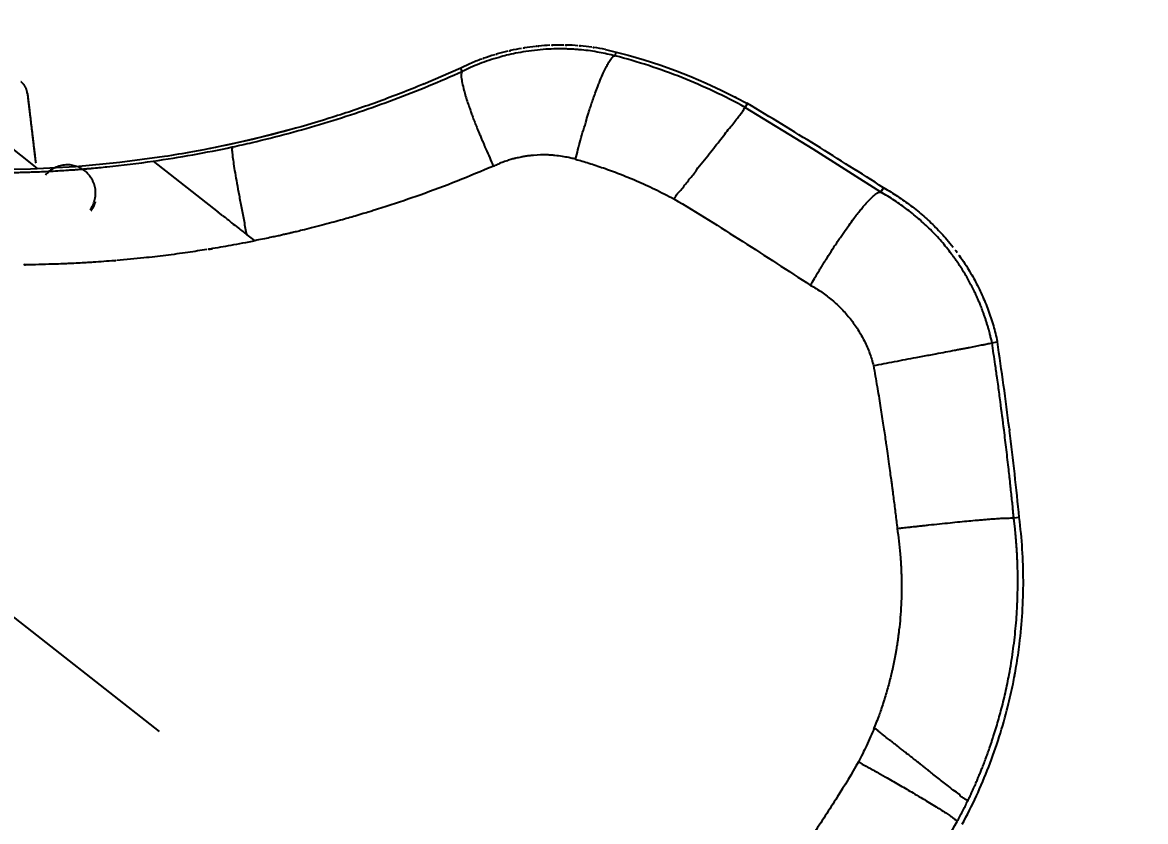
# Model space of a CAD drawing. Header units: millimetres. Extents: x 1145859089 to 1147511753, y -1047484727 to -1047247487.
# Drawn here: x 1146995309.9 to 1146995508.4, y -1047434308.5 to -1047434167.2 of the extents above; entities that cross this region are included whole.
import ezdxf
from ezdxf.xclip import XClip

# ---------------------------------------------------------------- set-up
doc = ezdxf.new("R2010")
doc.units = ezdxf.units.MM
doc.header["$LTSCALE"] = 100
doc.header["$MEASUREMENT"] = 0
doc.header["$XCLIPFRAME"] = 2
doc.linetypes.add('단지배치도$0$CENTER', pattern=[31, 30, -0.5, 0, -0.5])
doc.layers.get('0').update_dxf_attribs({"linetype": 'CONTINUOUS'})
for name, color, linetype in [('XREF', 135, 'CONTINUOUS'), ('단지배치도$0$S240910', 33, 'CONTINUOUS'), ('단지배치도$0$W240910', 135, 'CONTINUOUS')]:
    doc.layers.add(name, color=color, linetype=linetype)
doc.styles.add('단지배치도$0$WS1', font='romans.shx', dxfattribs={"width": 0.8, "bigfont": 'whgtxt.shx'})

# ---------------------------------------------------------------- blocks, each defined once
blk = doc.blocks.new('단지배치도$0$zw$9902')
at = {"layer": '단지배치도$0$W240910', "linetype": '단지배치도$0$CENTER', "ltscale": 50}
blk.add_line((65113.43, -62544.79), (65594.77, -62923.3), dxfattribs=at)
at = {"layer": '단지배치도$0$W240910', "linetype": 'ByBlock', "ltscale": 20}
for p, q in [((65572.64, -62823.21), (65235.53, -62558.11)), ((65673.68, -62802.7), (65677.71, -62803.7)), ((65675.39, -62803.82), (65675.56, -62803.13)), ((65649.73, -62805.22), (65648.1, -62805.98)), ((65677.71, -62803.7), (65680.52, -62804.53)), ((65680.52, -62804.53), (65683.3, -62805.43)), ((65683.3, -62805.43), (65686.05, -62806.42)), ((65648.1, -62805.98), (65641.44, -62808.86)), ((65648.37, -62806.56), (65648.1, -62805.98)), ((65648.37, -62806.56), (65648.37, -62806.56)), ((65686.05, -62806.42), (65688.78, -62807.49)), ((65688.78, -62807.49), (65691.47, -62808.63)), ((65691.47, -62808.63), (65694.12, -62809.86)), ((65694.12, -62809.86), (65696.74, -62811.16)), ((65696.74, -62811.16), (65698.76, -62812.23)), ((65698.36, -62812.93), (65698.76, -62812.23)), ((65698.36, -62812.93), (65698.37, -62812.94)), ((65698.36, -62812.93), (65698.36, -62812.93)), ((65698.37, -62812.94), (65698.38, -62812.95)), ((65698.38, -62812.95), (65698.39, -62812.96)), ((65698.39, -62812.96), (65698.41, -62812.97)), ((65698.41, -62812.97), (65698.44, -62812.99)), ((65698.45, -62812.98), (65698.44, -62813)), ((65710.39, -62820.31), (65698.45, -62812.98)), ((65670.32, -62815.1), (65670.32, -62815.09)), ((65618.97, -62816.6), (65611.3, -62818.58)), ((65611.3, -62818.58), (65603.55, -62820.25)), ((65722.34, -62827.91), (65710.39, -62820.31)), ((65579.98, -62823.43), (65572.06, -62823.86)), ((65573.37, -62823.79), (65572.64, -62823.21)), ((65587.87, -62822.68), (65579.98, -62823.43)), ((65595.73, -62821.62), (65587.87, -62822.68)), ((65593.75, -62822.43), (65593.74, -62822.42)), ((65593.75, -62822.43), (65605.2, -62831.43)), ((65572.06, -62823.86), (65564.12, -62823.98)), ((65722.34, -62827.91), (65722.8, -62827.13)), ((65685.76, -62829.11), (65685.79, -62829.08)), ((65722.34, -62827.91), (65722.33, -62827.91)), ((65606.04, -62832.09), (65605.2, -62831.43)), ((65610.31, -62835.45), (65611.68, -62836.53)), ((65611.71, -62836.52), (65611.68, -62836.53)), ((65742, -62854.55), (65742.94, -62854.37)), ((65745.06, -62869.74), (65745.08, -62869.89)), ((65745.08, -62869.89), (65745.1, -62870.04)), ((65746.82, -62885.46), (65745.86, -62885.57))]:
    blk.add_line(p, q, dxfattribs=at)
for centre, radius, start, end in [((65665.78, -62842.17), 40.28, 106.8598, 109.733), ((65665.68, -62841.85), 39.95, 106.2177, 106.8568), ((65665.67, -62841.8), 39.9, 103.3759, 106.2174), ((65665.7, -62841.91), 40.01, 102.7007, 103.3777), ((65665.71, -62841.97), 40.07, 99.8767, 102.7001), ((65665.72, -62842.01), 40.11, 99.0812, 99.877), ((65665.71, -62841.99), 40.09, 96.3215, 99.0815), ((65665.71, -62841.92), 40.02, 95.9203, 96.321), ((65665.7, -62841.88), 39.98, 95.447, 95.9202), ((65665.71, -62841.96), 40.06, 92.6591, 95.4463), ((65665.71, -62842), 40.1, 91.902, 92.6596), ((65665.71, -62841.98), 40.08, 89.1045, 91.9023), ((65665.71, -62841.92), 40.02, 88.409, 89.104), ((65665.72, -62841.8), 39.9, 85.5849, 88.4107), ((65665.71, -62841.85), 39.96, 84.9344, 85.5847), ((65665.68, -62842.18), 40.28, 82.0659, 84.9314), ((65665.64, -62842.47), 40.58, 81.5075, 82.0688), ((65665.68, -62842.25), 40.35, 78.5567, 81.5102), ((65665.74, -62842.08), 40.19, 110.2796, 113.4811), ((65665.88, -62842.46), 40.59, 109.73, 110.2859), ((65650.57, -62899.89), 99.23, 68.356, 75.5155), ((65650.56, -62900.01), 99.34, 61.2377, 68.3761), ((65651.24, -62899.4), 99.28, 62.6518, 62.937), ((65651.56, -62898.79), 98.59, 61.3969, 61.5973), ((65234.47, -63588.38), 904.42, 58.2108, 59.11265), ((65564.92, -62621.45), 203.03, 282.1647, 283.1893), ((65565.44, -62623.82), 200.61, 278.1108, 282.1627), ((65234.47, -63588.38), 904.42, 57.32037, 58.21076), ((65564.66, -62619.81), 204.69, 275.8606, 278.1699), ((65704.58, -62860.04), 37.62, 60.8854, 61.0235), ((65702.94, -62862.89), 40.9, 36.4759, 38.1061), ((65702.98, -62862.85), 40.85, 34.9609, 36.4756), ((65584.13, -62804.11), 36.03, 274.4369, 275.1046), ((65705.94, -62862.2), 37.82, 11.9384, 12.0629), ((65140.71, -62945.31), 609.06, 7.12756, 8.58697), ((65140.71, -62945.31), 609.06, 5.63964, 7.09933), ((65656.32, -62896.7), 91.22, 349.4755, 350.5107), ((65657.61, -62896.94), 89.91, 348.5113, 349.4754)]:
    blk.add_arc(centre, radius, start, end, dxfattribs=at)
for points, start_tangent, end_tangent in [([(65661.65, -62802.79), (65659.61, -62803.05), (65657.79, -62803.37), (65656.21, -62803.72), (65654.86, -62804.08), (65653.08, -62804.63), (65651.41, -62805.23), (65649.84, -62805.88), (65648.37, -62806.56)], (-0.994544, -0.104317), (-0.898219, -0.439549)), ([(65675.39, -62803.82), (65672.57, -62803.21), (65669.45, -62802.77), (65668.54, -62802.7), (65668.07, -62802.66), (65667.49, -62802.63), (65666.8, -62802.6), (65665.39, -62802.59), (65663.67, -62802.63), (65661.65, -62802.79)], (-0.968123, 0.250475), (-0.994544, -0.104317)), ([(65670.32, -62815.1), (65670.41, -62814.81), (65670.62, -62814.12), (65670.87, -62813.34), (65671.15, -62812.49), (65671.49, -62811.5), (65671.87, -62810.41), (65672.3, -62809.25), (65672.46, -62808.86), (65672.6, -62808.48), (65672.75, -62808.12), (65673.29, -62806.86), (65673.75, -62805.91), (65674.16, -62805.14), (65674.65, -62804.39), (65675.39, -62803.82)], (0.292187, 0.956361), (0.997082, 0.076333)), ([(65611.25, -62819.13), (65617.6, -62817.53), (65623.9, -62815.73), (65630.14, -62813.72), (65636.3, -62811.53), (65642.38, -62809.14), (65648.37, -62806.56)], (0.973649, 0.228052), (0.9121, 0.409969)), ([(65648.37, -62806.56), (65648.21, -62806.91), (65648.2, -62807.59), (65648.35, -62808.59), (65648.67, -62809.91), (65648.96, -62810.95), (65649.32, -62812.09), (65649.69, -62813.14), (65649.94, -62813.87), (65650.24, -62814.66), (65650.57, -62815.52), (65650.93, -62816.45), (65651.34, -62817.48)], (-0.747069, -0.664746), (0.477807, -0.878465)), ([(65641.65, -62808.78), (65640.47, -62809.26), (65632.71, -62812.22), (65624.84, -62814.86), (65616.87, -62817.17), (65608.8, -62819.15), (65600.66, -62820.79), (65595.73, -62821.62)], (-0.924106, -0.382136), (-0.989759, -0.142746)), ([(65689.77, -62824.02), (65690.91, -62822.57), (65692.02, -62821.15), (65693.08, -62819.8), (65694.07, -62818.55), (65694.98, -62817.38), (65695.81, -62816.33), (65696.53, -62815.42), (65697.15, -62814.63), (65697.66, -62813.98), (65698.04, -62813.49), (65698.44, -62812.99)], (0.520858, 0.853643), (0.998682, -0.051323)), ([(65668.39, -62822.1), (65668.82, -62820.43), (65669.28, -62818.7), (65669.77, -62816.94), (65670.3, -62815.18), (65670.32, -62815.09)], (0.239876, 0.970803), (0.292262, 0.956338)), ([(65651.34, -62817.48), (65651.65, -62818.2), (65651.92, -62818.85), (65652.16, -62819.41), (65652.37, -62819.89), (65652.56, -62820.31), (65653.24, -62821.83), (65653.92, -62823.31)], (0.477807, -0.878465), (0.597846, -0.801611)), ([(65607.71, -62819.92), (65607.68, -62820.75), (65607.78, -62821.66), (65607.95, -62822.92), (65608.2, -62824.49), (65608.52, -62826.35), (65608.91, -62828.43), (65609.34, -62830.66)], (-0.285293, -0.95844), (0.19298, -0.981203)), ([(65668.39, -62822.1), (65667.96, -62821.99), (65667.2, -62821.81), (65666.11, -62821.61), (65664.7, -62821.43), (65664.04, -62821.37), (65663.39, -62821.34), (65660.98, -62821.41), (65660.14, -62821.49), (65659.41, -62821.6), (65658.79, -62821.71), (65658.27, -62821.82), (65657.86, -62821.91), (65657.33, -62822.05), (65656.94, -62822.16), (65656.5, -62822.29), (65656.05, -62822.44), (65655.62, -62822.59), (65654.75, -62822.94), (65653.92, -62823.31)], (-0.967903, 0.251325), (-0.909023, -0.416747)), ([(65568.18, -62824.46), (65569.22, -62824.44), (65570.28, -62824.41), (65571.37, -62824.38), (65572.48, -62824.34), (65573.62, -62824.3), (65575.17, -62824.23), (65576.89, -62824.13), (65578.29, -62824.05), (65579.27, -62823.98), (65580, -62823.93), (65580.48, -62823.89), (65581.02, -62823.85), (65581.63, -62823.8), (65582.24, -62823.75), (65582.85, -62823.69), (65585.56, -62823.43)], (0.999879, 0.015559), (0.994774, 0.102106)), ([(65653.92, -62823.31), (65647.48, -62825.96), (65640.93, -62828.42), (65635.09, -62830.4), (65633.59, -62830.88), (65632.82, -62831.12), (65631.99, -62831.38), (65630.86, -62831.72), (65629.43, -62832.15)], (-0.92364, -0.383262), (-0.96324, -0.268641)), ([(65668.39, -62822.1), (65670.74, -62822.79), (65673.32, -62823.64), (65676.14, -62824.67), (65679.16, -62825.91), (65682.38, -62827.38), (65685.76, -62829.11)], (0.966709, -0.255878), (0.880944, -0.47322)), ([(65685.79, -62829.08), (65687.16, -62827.34), (65688.5, -62825.64), (65689.77, -62824.02)], (0.48271, 0.87578), (0.520858, 0.853643)), ([(65722.88, -62827.18), (65725.29, -62828.64), (65727.67, -62830.31), (65729.93, -62832.15), (65732.04, -62834.15), (65734.01, -62836.29), (65735.12, -62837.65)], (0.873649, -0.486557), (0.617118, -0.786871)), ([(65685.79, -62829.08), (65697.93, -62836.64), (65709.94, -62844.4)], (0.856188, -0.516664), (0.838139, -0.545456)), ([(65711.84, -62841.15), (65712.09, -62840.74), (65712.35, -62840.32), (65712.85, -62839.51), (65713.8, -62838.02), (65714.31, -62837.23), (65714.82, -62836.47), (65715.32, -62835.73), (65715.8, -62835.03), (65716.73, -62833.73), (65717.58, -62832.57), (65718.16, -62831.81), (65718.72, -62831.12), (65719.24, -62830.48), (65719.96, -62829.67), (65720.6, -62829.01), (65721, -62828.64), (65721.35, -62828.34), (65721.66, -62828.12), (65722.33, -62827.91)], (0.518164, 0.855282), (0.969866, -0.243638)), ([(65735.06, -62839.14), (65733.29, -62836.9), (65731.36, -62834.8), (65729.29, -62832.84), (65727.08, -62831.03), (65724.76, -62829.39), (65722.33, -62827.91)], (-0.593734, 0.804661), (-0.873669, 0.48652)), ([(65609.34, -62830.66), (65609.82, -62833.06), (65610.31, -62835.45)], (0.19298, -0.981203), (0.423537, -0.905879)), ([(65606.03, -62832.08), (65607.6, -62833.32), (65608.78, -62834.24), (65609.57, -62834.87), (65610.31, -62835.45)], (0.836878, -0.547389), (0.785964, -0.618272)), ([(65629.43, -62832.15), (65628.21, -62832.5), (65626.84, -62832.89), (65625.3, -62833.31), (65623.61, -62833.76), (65621.73, -62834.24), (65620.04, -62834.66), (65619.02, -62834.91), (65618.22, -62835.1), (65617.63, -62835.24), (65617.26, -62835.32), (65616.61, -62835.47), (65616.24, -62835.56), (65615.38, -62835.75), (65614.38, -62835.96)], (-0.96324, -0.268641), (-0.95592, -0.293628)), ([(65611.68, -62836.53), (65611.23, -62836.62), (65610.03, -62836.85), (65607.94, -62837.25), (65604.22, -62837.9)], (-0.98145, -0.191718), (-0.985582, -0.169199)), ([(65614.38, -62835.96), (65613.05, -62836.25), (65611.71, -62836.52)], (-0.95592, -0.293628), (-0.940544, -0.339673)), ([(65595.96, -62839.1), (65592.08, -62839.55), (65587.33, -62840)], (-0.992845, -0.119408), (-0.996048, -0.088817)), ([(65603.22, -62838.07), (65599.88, -62838.57), (65595.96, -62839.1)], (-0.989234, -0.146345), (-0.992845, -0.119408)), ([(65604.22, -62837.9), (65603.56, -62838.01), (65603.22, -62838.06)], (-0.985582, -0.169199), (-0.995379, -0.096021)), ([(65742, -62854.55), (65741.89, -62854.04), (65741.71, -62853.31), (65741.56, -62852.69), (65741.42, -62852.18), (65741.25, -62851.6), (65741.07, -62851.01), (65740.89, -62850.43), (65740.68, -62849.82), (65740.48, -62849.27), (65740.3, -62848.76), (65740.12, -62848.31), (65739.96, -62847.91), (65739.82, -62847.55), (65739.56, -62846.94), (65739.39, -62846.57), (65739.23, -62846.22), (65738.89, -62845.49), (65738.41, -62844.54), (65737.39, -62842.67), (65736.27, -62840.87), (65735.06, -62839.14)], (-0.208231, 0.97808), (-0.593734, 0.804661)), ([(65571.16, -62840.76), (65570.7, -62840.76)], (-0.999992, -0.00402), (0.006682, -0.999978)), ([(65580.49, -62840.47), (65578.91, -62840.55), (65578.41, -62840.57), (65577.41, -62840.61), (65575.85, -62840.66), (65571.16, -62840.76)], (-0.998387, -0.056775), (-0.999992, -0.00402)), ([(65586.91, -62840.04), (65583.15, -62840.31), (65580.49, -62840.47)], (-0.997015, -0.077202), (-0.998387, -0.056775)), ([(65709.94, -62844.4), (65710.62, -62843.2), (65711.18, -62842.25), (65711.59, -62841.56), (65711.83, -62841.17), (65711.84, -62841.15)], (0.495789, 0.868443), (0.518164, 0.855282)), ([(65736.46, -62839.45), (65737.47, -62840.97), (65738.94, -62843.48), (65740.23, -62846.09), (65741.33, -62848.79), (65742.24, -62851.55), (65742.93, -62854.29)], (0.57302, -0.819541), (0.208984, -0.977919)), ([(65709.94, -62844.4), (65711.9, -62845.6), (65713.74, -62847.01), (65715.44, -62848.59), (65716.96, -62850.33), (65718.3, -62852.22), (65719.44, -62854.25), (65720.37, -62856.38), (65721.06, -62858.58)], (0.885943, -0.463795), (0.265212, -0.96419)), ([(65721.06, -62858.58), (65722.9, -62858.23), (65724.79, -62857.87), (65726.71, -62857.5), (65728.61, -62857.15), (65729.76, -62856.93), (65730.92, -62856.71), (65732.08, -62856.49), (65733.78, -62856.17), (65735.4, -62855.86), (65736.08, -62855.73), (65736.74, -62855.6), (65737.39, -62855.48), (65738.01, -62855.36), (65739.15, -62855.14), (65740.14, -62854.94), (65740.72, -62854.83), (65741.15, -62854.74), (65741.54, -62854.66), (65742, -62854.55)], (0.982848, 0.184415), (0.921288, 0.388882)), ([(65744.13, -62870.01), (65743.48, -62864.97), (65743.12, -62862.27), (65742.9, -62860.75), (65742.57, -62858.4), (65742, -62854.55)], (-0.123489, 0.992346), (-0.149633, 0.988742)), ([(65721.06, -62858.58), (65721.69, -62862.26), (65722.24, -62865.65), (65722.72, -62868.74), (65723.14, -62871.55), (65723.29, -62872.53), (65723.52, -62874.12), (65723.78, -62876), (65723.99, -62877.54), (65724.15, -62878.72), (65724.27, -62879.56), (65724.33, -62880.08), (65724.45, -62880.92), (65724.61, -62882.21), (65724.78, -62883.5), (65724.94, -62884.8), (65725.09, -62886.09), (65725.25, -62887.38)], (0.150274, -0.988644), (0.131263, -0.991348)), ([(65745.86, -62885.57), (65745.79, -62884.88), (65745.71, -62884), (65745.6, -62882.92), (65745.46, -62881.64), (65745.32, -62880.3), (65745.21, -62879.21), (65745.11, -62878.36), (65744.96, -62876.98), (65744.76, -62875.23), (65744.55, -62873.45), (65744.35, -62871.74), (65744.13, -62870.01)], (-0.097387, 0.995247), (-0.123489, 0.992346)), ([(65725.25, -62887.38), (65726.02, -62887.29), (65727.12, -62887.17), (65727.83, -62887.09), (65728.38, -62887.03), (65728.78, -62886.98), (65729.24, -62886.93), (65729.93, -62886.86), (65730.86, -62886.75), (65732.72, -62886.56), (65734.58, -62886.37), (65736.33, -62886.19), (65737.92, -62886.04), (65739.36, -62885.91), (65740.33, -62885.83), (65741.22, -62885.75), (65742.04, -62885.69), (65743.12, -62885.61), (65744.01, -62885.56), (65744.75, -62885.53), (65745.31, -62885.52), (65745.86, -62885.57)], (0.993156, 0.116798), (0.833355, -0.552738)), ([(65745.04, -62913.18), (65745.69, -62909.16), (65746.17, -62905.09), (65746.46, -62901.01), (65746.51, -62899.65), (65746.55, -62897.72), (65746.56, -62895.93), (65746.53, -62894.49), (65746.49, -62893.38), (65746.48, -62892.98), (65746.45, -62892.32), (65746.42, -62891.73), (65746.38, -62891.07), (65746.33, -62890.32), (65746.26, -62889.47), (65746.21, -62888.82), (65746.14, -62888.05), (65746.04, -62887.14), (65745.94, -62886.22), (65745.86, -62885.57)], (0.184888, 0.98276), (-0.126926, 0.991912)), ([(65746.3, -62911.74), (65746.86, -62907.82), (65747.37, -62902.24), (65747.54, -62896.64), (65747.35, -62891.04), (65746.82, -62885.46)], (0.164859, 0.986317), (-0.125935, 0.992039)), ([(65725.25, -62887.38), (65725.77, -62891.87), (65725.8, -62892.34), (65725.84, -62892.87), (65725.88, -62893.46), (65725.92, -62894.11), (65725.96, -62894.99), (65725.98, -62895.66), (65725.99, -62896.12), (65726, -62896.5), (65726, -62896.92), (65726, -62897.49), (65726, -62898.61), (65725.93, -62900.87), (65725.56, -62905.38), (65725.46, -62906.15), (65725.37, -62906.84), (65725.29, -62907.44), (65725.21, -62907.95), (65725.14, -62908.37), (65725.05, -62908.95), (65724.98, -62909.33), (65724.87, -62909.93), (65724.76, -62910.53), (65724.64, -62911.12), (65724.52, -62911.72), (65724.39, -62912.31), (65724.25, -62912.91), (65723.97, -62914.08), (65723.66, -62915.25), (65723.33, -62916.41), (65722.99, -62917.56), (65722.58, -62918.82), (65722.21, -62919.92), (65721.81, -62921), (65721.18, -62922.64)], (0.127366, -0.991856), (0.509406, 0.860526)), ([(65737.68, -62935.61), (65737.84, -62935.28), (65738.03, -62934.88), (65738.38, -62934.12), (65738.59, -62933.68), (65738.78, -62933.24), (65738.97, -62932.82), (65739.15, -62932.42), (65739.42, -62931.79), (65739.61, -62931.32), (65739.81, -62930.84), (65740.09, -62930.17), (65740.22, -62929.83), (65740.39, -62929.41), (65740.59, -62928.9), (65740.96, -62927.9), (65741.27, -62927.05), (65741.56, -62926.23), (65741.79, -62925.57), (65741.99, -62924.98), (65742.11, -62924.61), (65742.23, -62924.25), (65742.34, -62923.89), (65742.46, -62923.53), (65742.57, -62923.16), (65742.68, -62922.8), (65742.79, -62922.43), (65743.58, -62919.64), (65744.37, -62916.43), (65745.04, -62913.18)], (0.435443, 0.900216), (0.182012, 0.983296)), ([(65736.74, -62939.69), (65739.24, -62934.68), (65741.42, -62929.52), (65743.29, -62924.23), (65744.82, -62918.84), (65745.72, -62914.85)], (0.474081, 0.880481), (0.19917, 0.979965)), ([(65721.18, -62922.64), (65720.54, -62924.18), (65719.81, -62925.79)], (-0.237404, -0.971411), (-0.437811, -0.899067)), ([(65734.31, -62932.96), (65733.38, -62932.23), (65732.47, -62931.52), (65731.56, -62930.8), (65730.8, -62930.2), (65730.26, -62929.77), (65729.69, -62929.33), (65729.34, -62929.05), (65728.92, -62928.72), (65728.42, -62928.33), (65727.88, -62927.9), (65727.07, -62927.27), (65726.43, -62926.76), (65725.8, -62926.27), (65725.25, -62925.83), (65724.73, -62925.43), (65724.28, -62925.08), (65723.54, -62924.5), (65722.6, -62923.75), (65722.01, -62923.28), (65721.57, -62922.94), (65721.18, -62922.64)], (-0.784757, 0.619803), (-0.777369, 0.629045)), ([(65719.81, -62925.79), (65719.14, -62927.19), (65718.4, -62928.64)], (-0.405756, -0.913981), (-0.467923, -0.883769)), ([(65718.4, -62928.64), (65714.64, -62934.9), (65710.36, -62941.49), (65706.51, -62946.98)], (-0.4936, -0.869689), (-0.574326, -0.818627)), ([(65718.4, -62928.64), (65720.18, -62929.63), (65721.89, -62930.59), (65723.49, -62931.5), (65724.61, -62932.14), (65725.77, -62932.81), (65726.93, -62933.48), (65728.04, -62934.13), (65729.42, -62934.95), (65730.68, -62935.71), (65731.86, -62936.43), (65732.91, -62937.08), (65733.81, -62937.66), (65734.54, -62938.15)], (0.849158, -0.528138), (0.835243, -0.549881)), ([(65736.35, -62934.57), (65735.44, -62933.85), (65734.31, -62932.96)], (-0.501839, 0.864961), (-0.786625, 0.617431)), ([(65737.68, -62935.61), (65737.29, -62935.31), (65736.89, -62934.99), (65736.35, -62934.57)], (0.286975, 0.957938), (-0.501839, 0.864961)), ([(65735.85, -62939.2), (65736.32, -62938.31), (65736.79, -62937.41), (65737.68, -62935.61)], (0.474219, 0.880407), (0.434646, 0.900601)), ([(65734.54, -62938.15), (65735.09, -62938.53), (65735.5, -62938.84), (65735.85, -62939.2)], (0.835243, -0.549881), (0.197031, -0.980397)), ([(65729.34, -62949.78), (65729.81, -62949.06), (65731.02, -62947.16), (65732.66, -62944.53), (65735.85, -62939.2)], (0.545654, 0.838011), (0.502677, 0.864474))]:
    blk.add_spline(points, degree=3, dxfattribs=dict(at, start_tangent=start_tangent, end_tangent=end_tangent))
for points, weights in [([(65571.49, -62810.39), (65571.34, -62809.16), (65570.36, -62808.39)], [1, 0.923879950601, 1]), ([(65581.66, -62824.15), (65577.81, -62821.15), (65574.7, -62824.91)], [1, 0.716561782412, 1]), ([(65582.6, -62831.03), (65585.44, -62827.14), (65581.66, -62824.15)], [1, 0.720411940234, 1]), ([(65582.78, -62831.19), (65583.3, -62830.48), (65583.55, -62829.63)], [1, 0.984689538573, 1])]:
    blk.add_rational_spline(points, weights, degree=2, dxfattribs=at)
for points in [[(65571.49, -62810.39), (65572.23, -62816.59), (65572.97, -62822.79)], [(65571.53, -62810.73), (65572.25, -62816.76), (65572.97, -62822.79)]]:
    blk.add_open_spline(points, degree=2, dxfattribs=at)
at = {"layer": '단지배치도$0$S240910', "style": '단지배치도$0$WS1', "width": 0.8}
blk.add_text('FH:32.00', height=1200, dxfattribs=at).set_placement((60354.83, -63274.83))
blk = doc.blocks.new('단지배치도')
blk.add_blockref('단지배치도$0$zw$9902', (141034.19, 142437.16))

msp = doc.modelspace()

# ---------------------------------------------------------------- block references
at = {"layer": 'XREF'}
ref = msp.add_blockref('단지배치도', (1146788705.034274, -1047513806.462535), dxfattribs=at)
XClip(ref).set_block_clipping_path([(72982.4064819524, 34919.7593965302), (360382.4067475507, 255319.7593436702)])

doc.saveas('drawing.dxf')
